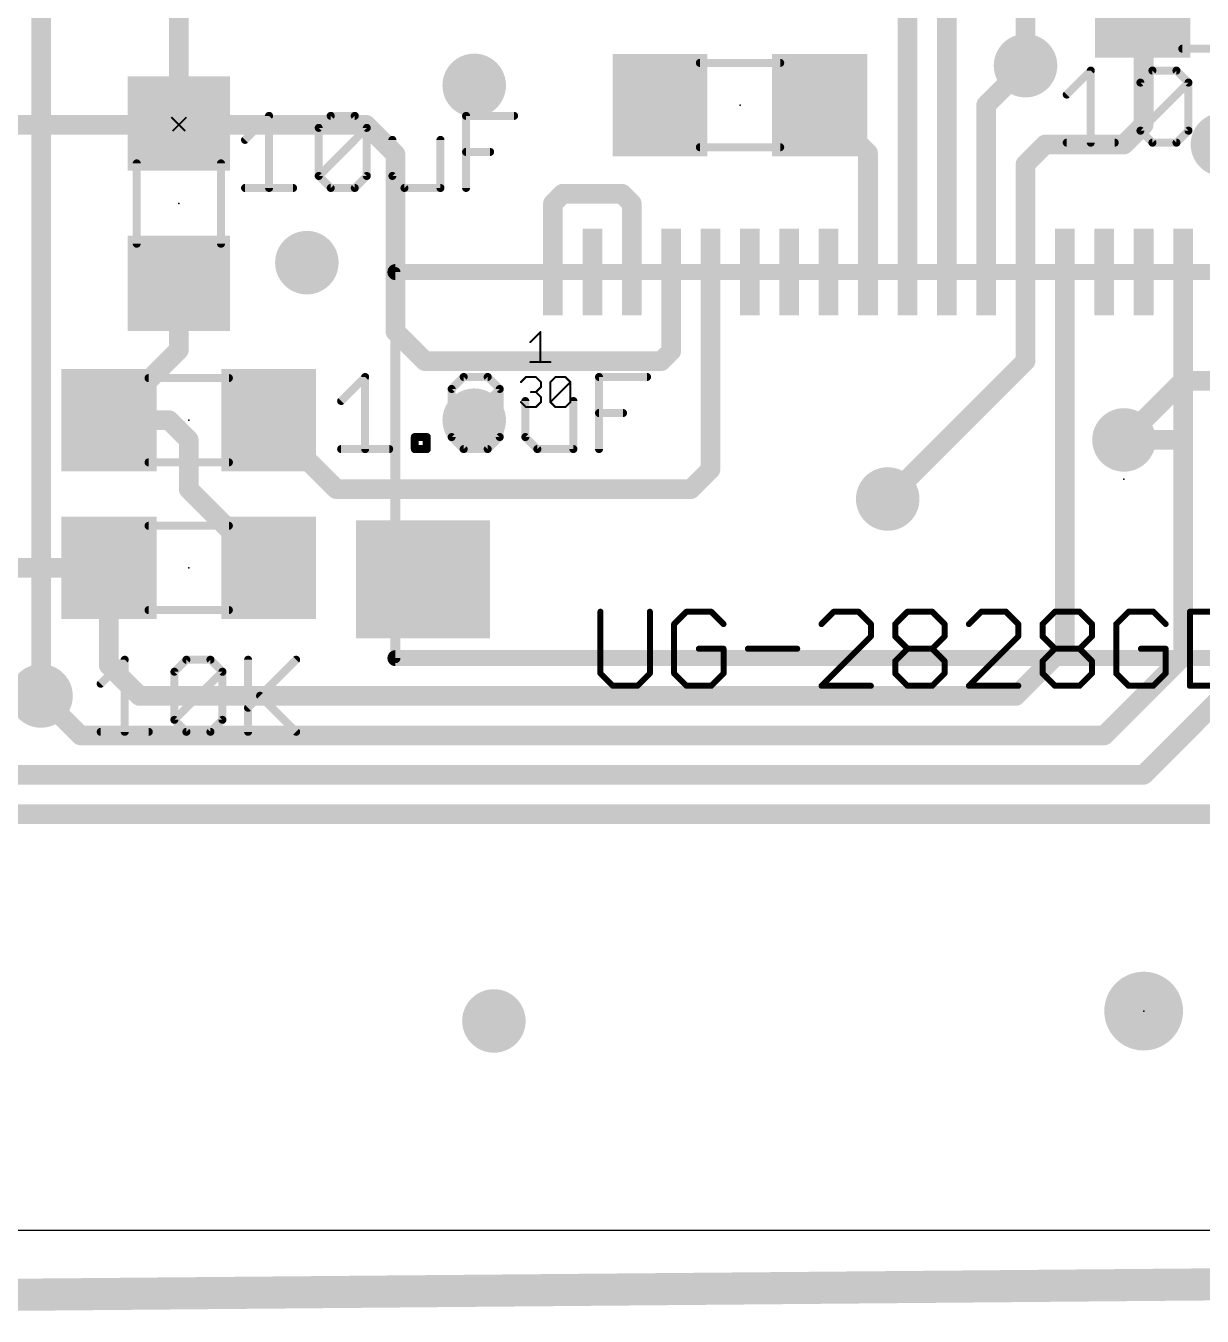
# Model space of a CAD drawing. Extents: x -22.2 to 25.3, y -18.9 to 18.8.
# Drawn here: x -13.94 to 0.99, y -18.87 to -2.49 of the extents above; entities that cross this region are included whole.
import ezdxf

# ---------------------------------------------------------------- set-up
doc = ezdxf.new("R2010")
doc.units = 0
for name, color, linetype in [('1', 12, 'CONTINUOUS'), ('16', 132, 'CONTINUOUS'), ('18', 110, 'CONTINUOUS'), ('20', 53, 'CONTINUOUS'), ('23', 40, 'CONTINUOUS'), ('27', 253, 'CONTINUOUS'), ('51', 253, 'CONTINUOUS')]:
    doc.layers.add(name, color=color, linetype=linetype)

# ---------------------------------------------------------------- blocks, each defined once
blk = doc.blocks.new('RECT')
blk.add_solid([(-0.5, -0.5), (0.5, -0.5), (-0.5, 0.5), (0.5, 0.5)])
blk = doc.blocks.new('PIE')
at = {"const_width": 0.5}
blk.add_lwpolyline([(0, -0.25, 1), (0, 0.25, 1), (0, -0.25)], format="xyb", dxfattribs=at)
blk = doc.blocks.new('ROUNDV')
at = {"const_width": 0.5}
blk.add_lwpolyline([(0, -0.25, 1), (0, 0.25, 1), (0, -0.25)], format="xyb", dxfattribs=at)

msp = doc.modelspace()

# ---------------------------------------------------------------- linework, layer by layer
at = {"layer": '1'}
for points, const_width in [([(-2.75, -5.62), (-2.75, 2)], 0.25), ([(-2.25, -5.62), (-2.25, 2)], 0.25), ([(-12, -3.734), (-12, -0.125)], 0.25), ([(0.25, -3.75), (0.25, -2.266)], 0.25), ([(-1.75, -3.5), (-1.25, -3)], 0.25), ([(-3.25, -4.109), (-3.859, -3.5)], 0.25), ([(-1.75, -5.62), (-1.75, -3.5)], 0.25), ([(-14.5, -3.75), (-12.016, -3.75)], 0.25), ([(-12.016, -3.75), (-12, -3.734)], 0.25), ([(-11.984, -3.75), (-12, -3.734)], 0.25), ([(-9.625, -3.75), (-11.984, -3.75)], 0.25), ([(-9.25, -4.125), (-9.625, -3.75)], 0.25), ([(0, -4), (0.25, -3.75)], 0.25), ([(-1.25, -4.25), (-1, -4)], 0.25), ([(-1, -4), (0, -4)], 0.25), ([(-9.25, -6.375), (-9.25, -4.125)], 0.25), ([(-3.25, -5.62), (-3.25, -4.109)], 0.25), ([(-1.25, -5.62), (-1.25, -4.25)], 0.25), ([(-7.125, -4.625), (-7.25, -4.75)], 0.25), ([(-6.375, -4.625), (-7.125, -4.625)], 0.25), ([(-6.25, -4.75), (-6.375, -4.625)], 0.25), ([(-7.25, -4.75), (-7.25, -5.62)], 0.25), ([(-6.25, -5.62), (-6.25, -4.75)], 0.25), ([(-5.75, -5.62), (-5.75, -6.625)], 0.25), ([(-5.25, -8.125), (-5.25, -5.62)], 0.25), ([(-1.25, -5.62), (-1.25, -6.75)], 0.25), ([(-0.75, -5.62), (-0.75, -10.375)], 0.25), ([(0.75, -5.62), (0.75, -7.75)], 0.25), ([(-12, -5.766), (-12, -6.609)], 0.25), ([(-8.875, -6.75), (-9.25, -6.375)], 0.25), ([(-12, -6.609), (-12.891, -7.5)], 0.25), ([(-5.75, -6.625), (-5.875, -6.75)], 0.25), ([(-5.875, -6.75), (-8.875, -6.75)], 0.25), ([(-1.25, -6.75), (-3, -8.5)], 0.25), ([(-12.125, -7.5), (-12.891, -7.5)], 0.25), ([(-11.875, -7.75), (-12.125, -7.5)], 0.25), ([(-10.859, -7.5), (-10.859, -7.516)], 0.25), ([(-10.859, -7.516), (-10, -8.375)], 0.25), ([(-11.875, -8.375), (-11.875, -7.75)], 0.25), ([(0, -7.75), (0.75, -7.75)], 0.25), ([(0.75, -7.75), (0.75, -10.5)], 0.25), ([(-5.5, -8.375), (-5.25, -8.125)], 0.25), ([(-10.875, -9.375), (-11.875, -8.375)], 0.25), ([(-10, -8.375), (-5.5, -8.375)], 0.25), ([(-12.891, -9.375), (-14.137, -9.375)], 0.25), ([(-12.891, -9.375), (-12.891, -10.609)], 0.25), ([(-10.859, -9.375), (-10.875, -9.375)], 0.25), ([(-0.75, -10.375), (-1.375, -11)], 0.25), ([(0.75, -10.5), (-0.25, -11.5)], 0.25), ([(-12.891, -10.609), (-12.5, -11)], 0.25), ([(-13.25, -11.5), (-13.75, -11)], 0.25), ([(-12.5, -11), (-4.375, -11)], 0.25), ([(-1.375, -11), (-4.375, -11)], 0.25), ([(1.25, -11), (0.25, -12)], 0.25), ([(-0.25, -11.5), (-13.25, -11.5)], 0.25), ([(0.25, -12), (-14.25, -12)], 0.25), ([(-15.75, -12.5), (4.75, -12.5)], 0.25), ([(-21.87, -18.669), (21.897, -18.288)], 0.4064)]:
    msp.add_lwpolyline(points, dxfattribs=dict(at, const_width=const_width))
at = {"layer": '1', "const_width": 0.125}
for points in [[(-1.2058, -3.0442, 1), (-1.2942, -2.9558)], [(-3.8148, -3.4558, 1), (-3.9032, -3.5442)], [(-1.6875, -3.5, 1), (-1.8125, -3.5)], [(-1.7942, -3.4558, 1), (-1.7058, -3.5442)], [(-12.0602, -3.7058, 1), (-11.9718, -3.7942)], [(-11.9558, -3.6898, 1), (-12.0442, -3.7782)], [(-12.0625, -3.734, 1), (-11.9375, -3.734)], [(-11.984, -3.6875, 1), (-11.984, -3.8125)], [(-11.9558, -3.7782, 1), (-12.0442, -3.6898)], [(-12.0282, -3.7942, 1), (-11.9398, -3.7058)], [(-12.016, -3.8125, 1), (-12.016, -3.6875)], [(-9.5808, -3.7058, 1), (-9.6692, -3.7942)], [(-9.625, -3.8125, 1), (-9.625, -3.6875)], [(0.1875, -3.75, 1), (0.3125, -3.75)], [(0.2942, -3.7942, 1), (0.2058, -3.7058)], [(-1, -3.9375, 1), (-1, -4.0625)], [(-0.9558, -4.0442, 1), (-1.0442, -3.9558)], [(-0.0442, -3.9558, 1), (0.0442, -4.0442)], [(0, -4.0625, 1), (0, -3.9375)], [(-9.1875, -4.125, 1), (-9.3125, -4.125)], [(-9.2942, -4.1692, 1), (-9.2058, -4.0808)], [(-3.1875, -4.109, 1), (-3.3125, -4.109)], [(-3.2942, -4.1532, 1), (-3.2058, -4.0648)], [(-1.1875, -4.25, 1), (-1.3125, -4.25)], [(-1.2942, -4.2058, 1), (-1.2058, -4.2942)], [(-7.125, -4.5625, 1), (-7.125, -4.6875)], [(-7.0808, -4.6692, 1), (-7.1692, -4.5808)], [(-6.3308, -4.5808, 1), (-6.4192, -4.6692)], [(-6.375, -4.6875, 1), (-6.375, -4.5625)], [(-7.1875, -4.75, 1), (-7.3125, -4.75)], [(-7.2942, -4.7058, 1), (-7.2058, -4.7942)], [(-6.1875, -4.75, 1), (-6.3125, -4.75)], [(-6.2942, -4.7942, 1), (-6.2058, -4.7058)], [(-7.3125, -5.62, 1), (-7.1875, -5.62)], [(-6.3125, -5.62, 1), (-6.1875, -5.62)], [(-5.6875, -5.62, 1), (-5.8125, -5.62)], [(-5.1875, -5.62, 1), (-5.3125, -5.62)], [(-3.3125, -5.62, 1), (-3.1875, -5.62)], [(-2.8125, -5.62, 1), (-2.6875, -5.62)], [(-2.3125, -5.62, 1), (-2.1875, -5.62)], [(-1.8125, -5.62, 1), (-1.6875, -5.62)], [(-1.1875, -5.62, 1), (-1.3125, -5.62)], [(-1.3125, -5.62, 1), (-1.1875, -5.62)], [(-0.6875, -5.62, 1), (-0.8125, -5.62)], [(0.8125, -5.62, 1), (0.6875, -5.62)], [(-11.9375, -5.766, 1), (-12.0625, -5.766)], [(-9.2058, -6.3308, 1), (-9.2942, -6.4192)], [(-9.3125, -6.375, 1), (-9.1875, -6.375)], [(-12.0625, -6.609, 1), (-11.9375, -6.609)], [(-11.9558, -6.6532, 1), (-12.0442, -6.5648)], [(-5.7058, -6.6692, 1), (-5.7942, -6.5808)], [(-8.875, -6.6875, 1), (-8.875, -6.8125)], [(-8.9192, -6.7942, 1), (-8.8308, -6.7058)], [(-5.9192, -6.7058, 1), (-5.8308, -6.7942)], [(-5.875, -6.8125, 1), (-5.875, -6.6875)], [(-5.8125, -6.625, 1), (-5.6875, -6.625)], [(-1.3125, -6.75, 1), (-1.1875, -6.75)], [(-1.2058, -6.7942, 1), (-1.2942, -6.7058)], [(-12.891, -7.4375, 1), (-12.891, -7.5625)], [(-12.9352, -7.4558, 1), (-12.8468, -7.5442)], [(-12.0808, -7.4558, 1), (-12.1692, -7.5442)], [(-12.125, -7.5625, 1), (-12.125, -7.4375)], [(-10.7965, -7.5, 1), (-10.9215, -7.5)], [(-10.8148, -7.4718, 1), (-10.9032, -7.5602)], [(-10.9215, -7.516, 1), (-10.7965, -7.516)], [(-11.8125, -7.75, 1), (-11.9375, -7.75)], [(-11.9192, -7.7942, 1), (-11.8308, -7.7058)], [(0, -7.6875, 1), (0, -7.8125)], [(0.8125, -7.75, 1), (0.6875, -7.75)], [(0.6875, -7.75, 1), (0.8125, -7.75)], [(0.75, -7.8125, 1), (0.75, -7.6875)], [(-5.2058, -8.1692, 1), (-5.2942, -8.0808)], [(-5.3125, -8.125, 1), (-5.1875, -8.125)], [(-11.8308, -8.3308, 1), (-11.9192, -8.4192)], [(-11.9375, -8.375, 1), (-11.8125, -8.375)], [(-10, -8.3125, 1), (-10, -8.4375)], [(-10.0442, -8.4192, 1), (-9.9558, -8.3308)], [(-5.5442, -8.3308, 1), (-5.4558, -8.4192)], [(-5.5, -8.4375, 1), (-5.5, -8.3125)], [(-3.0442, -8.4558, 1), (-2.9558, -8.5442)], [(-12.8285, -9.375, 1), (-12.9535, -9.375)], [(-12.891, -9.4375, 1), (-12.891, -9.3125)], [(-10.875, -9.3125, 1), (-10.875, -9.4375)], [(-10.9192, -9.4192, 1), (-10.8308, -9.3308)], [(-10.859, -9.4375, 1), (-10.859, -9.3125)], [(-0.8125, -10.375, 1), (-0.6875, -10.375)], [(-0.7058, -10.4192, 1), (-0.7942, -10.3308)], [(0.6875, -10.5, 1), (0.8125, -10.5)], [(0.7942, -10.5442, 1), (0.7058, -10.4558)], [(-12.8468, -10.5648, 1), (-12.9352, -10.6532)], [(-12.9535, -10.609, 1), (-12.8285, -10.609)], [(-13.7058, -10.9558, 1), (-13.7942, -11.0442)], [(-12.5, -10.9375, 1), (-12.5, -11.0625)], [(-12.5442, -11.0442, 1), (-12.4558, -10.9558)], [(-4.375, -10.9375, 1), (-4.375, -11.0625)], [(-4.375, -11.0625, 1), (-4.375, -10.9375)], [(-1.4192, -10.9558, 1), (-1.3308, -11.0442)], [(-1.375, -11.0625, 1), (-1.375, -10.9375)], [(-13.25, -11.4375, 1), (-13.25, -11.5625)], [(-13.2942, -11.5442, 1), (-13.2058, -11.4558)], [(-0.2942, -11.4558, 1), (-0.2058, -11.5442)], [(-0.25, -11.5625, 1), (-0.25, -11.4375)], [(0.2058, -11.9558, 1), (0.2942, -12.0442)], [(0.25, -12.0625, 1), (0.25, -11.9375)]]:
    msp.add_lwpolyline(points, format="xyb", dxfattribs=at)
at = {"layer": '16'}
for points, const_width in [([(-1.25, -3), (-1.25, 13.25)], 0.25), ([(-13.75, -11), (-13.75, 3.625)], 0.25), ([(0.75, -7), (0, -7.75)], 0.25), ([(7.75, -7), (0.75, -7)], 0.25), ([(-21.997, -18.669), (21.77, -18.288)], 0.4064)]:
    msp.add_lwpolyline(points, dxfattribs=dict(at, const_width=const_width))
at = {"layer": '16', "const_width": 0.125}
for points in [[(-1.3125, -3, 1), (-1.1875, -3)], [(0.75, -6.9375, 1), (0.75, -7.0625)], [(0.7942, -7.0442, 1), (0.7058, -6.9558)], [(-0.0442, -7.7058, 1), (0.0442, -7.7942)], [(-13.8125, -11, 1), (-13.6875, -11)]]:
    msp.add_lwpolyline(points, format="xyb", dxfattribs=at)
at = {"layer": '20'}
msp.add_line((-19.05, -17.78), (19.05, -17.78), dxfattribs=at)
at = {"layer": '23'}
for p in [(-4.875, -3.5), (-12, -4.75), (-11.875, -7.5), (0, -8.25), (-11.875, -9.375), (0.25, -15)]:
    msp.add_point(p, dxfattribs=at)
at = {"layer": '27'}
for points, const_width in [([(-0.7268, -3.3671), (-0.4217, -3.062)], 0.1016), ([(-0.4217, -3.062), (-0.4217, -3.9772)], 0.1016), ([(0.2087, -3.2146), (0.3613, -3.062)], 0.1016), ([(0.3613, -3.062), (0.6663, -3.062)], 0.1016), ([(0.6663, -3.062), (0.8189, -3.2146)], 0.1016), ([(0.2087, -3.8247), (0.2087, -3.2146)], 0.1016), ([(0.2087, -3.8247), (0.8189, -3.2146)], 0.1016), ([(0.8189, -3.2146), (0.8189, -3.8247)], 0.1016), ([(-11.1597, -3.9421), (-10.8546, -3.637)], 0.1016), ([(-10.8546, -3.637), (-10.8546, -4.5522)], 0.1016), ([(-10.2242, -3.7896), (-10.0717, -3.637)], 0.1016), ([(-10.0717, -3.637), (-9.7666, -3.637)], 0.1016), ([(-9.7666, -3.637), (-9.6141, -3.7896)], 0.1016), ([(-8.3531, -4.5522), (-8.3531, -3.637)], 0.1016), ([(-8.3531, -3.637), (-7.743, -3.637)], 0.1016), ([(-10.2242, -4.3997), (-10.2242, -3.7896)], 0.1016), ([(-10.2242, -4.3997), (-9.6141, -3.7896)], 0.1016), ([(-9.6141, -3.7896), (-9.6141, -4.3997)], 0.1016), ([(-9.2887, -3.9421), (-9.2887, -4.3997)], 0.1016), ([(-8.6785, -4.5522), (-8.6785, -3.9421)], 0.1016), ([(-0.7268, -3.9772), (-0.1167, -3.9772)], 0.1016), ([(0.3613, -3.9772), (0.2087, -3.8247)], 0.1016), ([(0.6663, -3.9772), (0.3613, -3.9772)], 0.1016), ([(0.8189, -3.8247), (0.6663, -3.9772)], 0.1016), ([(-8.3531, -4.0946), (-8.0481, -4.0946)], 0.1016), ([(-10.0717, -4.5522), (-10.2242, -4.3997)], 0.1016), ([(-9.6141, -4.3997), (-9.7666, -4.5522)], 0.1016), ([(-9.2887, -4.3997), (-9.1361, -4.5522)], 0.1016), ([(-11.1597, -4.5522), (-10.5496, -4.5522)], 0.1016), ([(-9.7666, -4.5522), (-10.0717, -4.5522)], 0.1016), ([(-9.1361, -4.5522), (-8.6785, -4.5522)], 0.1016), ([(-9.9397, -7.2561), (-9.6346, -6.951)], 0.1016), ([(-9.6346, -6.951), (-9.6346, -7.8662)], 0.1016), ([(-8.5364, -7.1036), (-8.3839, -6.951)], 0.1016), ([(-8.3839, -6.951), (-8.0788, -6.951)], 0.1016), ([(-8.0788, -6.951), (-7.9263, -7.1036)], 0.1016), ([(-6.6654, -7.8662), (-6.6654, -6.951)], 0.1016), ([(-6.6654, -6.951), (-6.0553, -6.951)], 0.1016), ([(-8.5364, -7.7137), (-8.5364, -7.1036)], 0.1016), ([(-8.5364, -7.7137), (-7.9263, -7.1036)], 0.1016), ([(-7.9263, -7.1036), (-7.9263, -7.7137)], 0.1016), ([(-7.6009, -7.2561), (-7.6009, -7.7137)], 0.1016), ([(-6.9908, -7.8662), (-6.9908, -7.2561)], 0.1016), ([(-6.6654, -7.4086), (-6.3603, -7.4086)], 0.1016), ([(-9.0042, -7.8662), (-9.0042, -7.7137)], 0.1016), ([(-9.0042, -7.7137), (-8.8517, -7.7137)], 0.1016), ([(-8.8517, -7.7137), (-8.8517, -7.8662)], 0.1016), ([(-8.3839, -7.8662), (-8.5364, -7.7137)], 0.1016), ([(-7.9263, -7.7137), (-8.0788, -7.8662)], 0.1016), ([(-7.6009, -7.7137), (-7.4484, -7.8662)], 0.1016), ([(-9.9397, -7.8662), (-9.3296, -7.8662)], 0.1016), ([(-8.8517, -7.8662), (-9.0042, -7.8662)], 0.1016), ([(-8.0788, -7.8662), (-8.3839, -7.8662)], 0.1016), ([(-7.4484, -7.8662), (-6.9908, -7.8662)], 0.1016), ([(-6.6469, -9.9303), (-6.6469, -10.7141)], 0.0762), ([(-6.0198, -10.7141), (-6.0198, -9.9303)], 0.0762), ([(-5.5546, -9.9303), (-5.7114, -10.0871)], 0.0762), ([(-5.2411, -9.9303), (-5.5546, -9.9303)], 0.0762), ([(-5.0843, -10.0871), (-5.2411, -9.9303)], 0.0762), ([(-3.6836, -9.9303), (-3.8403, -10.0871)], 0.0762), ([(-3.37, -9.9303), (-3.6836, -9.9303)], 0.0762), ([(-3.2133, -10.0871), (-3.37, -9.9303)], 0.0762), ([(-2.9048, -10.0871), (-2.7481, -9.9303)], 0.0762), ([(-2.7481, -9.9303), (-2.4345, -9.9303)], 0.0762), ([(-2.4345, -9.9303), (-2.2778, -10.0871)], 0.0762), ([(-1.8125, -9.9303), (-1.9693, -10.0871)], 0.0762), ([(-1.499, -9.9303), (-1.8125, -9.9303)], 0.0762), ([(-1.3422, -10.0871), (-1.499, -9.9303)], 0.0762), ([(-1.0338, -10.0871), (-0.877, -9.9303)], 0.0762), ([(-0.877, -9.9303), (-0.5635, -9.9303)], 0.0762), ([(-0.5635, -9.9303), (-0.4067, -10.0871)], 0.0762), ([(0.0585, -9.9303), (-0.0983, -10.0871)], 0.0762), ([(0.372, -9.9303), (0.0585, -9.9303)], 0.0762), ([(0.5288, -10.0871), (0.372, -9.9303)], 0.0762), ([(0.8373, -9.9303), (0.8373, -10.8709)], 0.0762), ([(1.3075, -9.9303), (0.8373, -9.9303)], 0.0762), ([(-5.7114, -10.0871), (-5.7114, -10.7141)], 0.0762), ([(-3.2133, -10.2438), (-3.2133, -10.0871)], 0.0762), ([(-2.9048, -10.2438), (-2.9048, -10.0871)], 0.0762), ([(-2.2778, -10.0871), (-2.2778, -10.2438)], 0.0762), ([(-1.3422, -10.2438), (-1.3422, -10.0871)], 0.0762), ([(-1.0338, -10.2438), (-1.0338, -10.0871)], 0.0762), ([(-0.4067, -10.0871), (-0.4067, -10.2438)], 0.0762), ([(-0.0983, -10.0871), (-0.0983, -10.7141)], 0.0762), ([(-3.8403, -10.8709), (-3.2133, -10.2438)], 0.0762), ([(-2.7481, -10.4006), (-2.9048, -10.2438)], 0.0762), ([(-2.2778, -10.2438), (-2.4345, -10.4006)], 0.0762), ([(-1.9693, -10.8709), (-1.3422, -10.2438)], 0.0762), ([(-0.877, -10.4006), (-1.0338, -10.2438)], 0.0762), ([(-0.4067, -10.2438), (-0.5635, -10.4006)], 0.0762), ([(-5.0843, -10.4006), (-5.3978, -10.4006)], 0.0762), ([(-5.0843, -10.7141), (-5.0843, -10.4006)], 0.0762), ([(-4.7759, -10.4006), (-4.1488, -10.4006)], 0.0762), ([(-2.9048, -10.5574), (-2.7481, -10.4006)], 0.0762), ([(-2.7481, -10.4006), (-2.4345, -10.4006)], 0.0762), ([(-2.4345, -10.4006), (-2.2778, -10.5574)], 0.0762), ([(-1.0338, -10.5574), (-0.877, -10.4006)], 0.0762), ([(-0.877, -10.4006), (-0.5635, -10.4006)], 0.0762), ([(-0.5635, -10.4006), (-0.4067, -10.5574)], 0.0762), ([(0.5288, -10.4006), (0.2153, -10.4006)], 0.0762), ([(0.5288, -10.7141), (0.5288, -10.4006)], 0.0762), ([(-12.9923, -10.8451), (-12.6872, -10.54)], 0.1016), ([(-12.6872, -10.54), (-12.6872, -11.4552)], 0.1016), ([(-12.0567, -10.6926), (-11.9042, -10.54)], 0.1016), ([(-12.0567, -11.3027), (-12.0567, -10.6926)], 0.1016), ([(-12.0567, -11.3027), (-11.4466, -10.6926)], 0.1016), ([(-11.9042, -10.54), (-11.5991, -10.54)], 0.1016), ([(-11.5991, -10.54), (-11.4466, -10.6926)], 0.1016), ([(-11.4466, -10.6926), (-11.4466, -11.3027)], 0.1016), ([(-11.1212, -10.54), (-11.1212, -11.4552)], 0.1016), ([(-11.1212, -11.1501), (-10.5111, -10.54)], 0.1016), ([(-2.9048, -10.7141), (-2.9048, -10.5574)], 0.0762), ([(-2.2778, -10.5574), (-2.2778, -10.7141)], 0.0762), ([(-1.0338, -10.7141), (-1.0338, -10.5574)], 0.0762), ([(-0.4067, -10.5574), (-0.4067, -10.7141)], 0.0762), ([(-6.6469, -10.7141), (-6.4901, -10.8709)], 0.0762), ([(-6.1766, -10.8709), (-6.0198, -10.7141)], 0.0762), ([(-5.7114, -10.7141), (-5.5546, -10.8709)], 0.0762), ([(-5.2411, -10.8709), (-5.0843, -10.7141)], 0.0762), ([(-2.7481, -10.8709), (-2.9048, -10.7141)], 0.0762), ([(-2.2778, -10.7141), (-2.4345, -10.8709)], 0.0762), ([(-0.877, -10.8709), (-1.0338, -10.7141)], 0.0762), ([(-0.4067, -10.7141), (-0.5635, -10.8709)], 0.0762), ([(-0.0983, -10.7141), (0.0585, -10.8709)], 0.0762), ([(0.372, -10.8709), (0.5288, -10.7141)], 0.0762), ([(-10.9687, -10.9976), (-10.5111, -11.4552)], 0.1016), ([(-6.4901, -10.8709), (-6.1766, -10.8709)], 0.0762), ([(-5.5546, -10.8709), (-5.2411, -10.8709)], 0.0762), ([(-3.2133, -10.8709), (-3.8403, -10.8709)], 0.0762), ([(-2.4345, -10.8709), (-2.7481, -10.8709)], 0.0762), ([(-1.3422, -10.8709), (-1.9693, -10.8709)], 0.0762), ([(-0.5635, -10.8709), (-0.877, -10.8709)], 0.0762), ([(0.0585, -10.8709), (0.372, -10.8709)], 0.0762), ([(0.8373, -10.8709), (1.3075, -10.8709)], 0.0762), ([(-11.9042, -11.4552), (-12.0567, -11.3027)], 0.1016), ([(-11.4466, -11.3027), (-11.5991, -11.4552)], 0.1016), ([(-12.9923, -11.4552), (-12.3821, -11.4552)], 0.1016), ([(-11.5991, -11.4552), (-11.9042, -11.4552)], 0.1016)]:
    msp.add_lwpolyline(points, dxfattribs=dict(at, const_width=const_width))
for points, const_width in [([(-0.3963, -3.062, 1), (-0.4471, -3.062)], 0.0508), ([(-0.4038, -3.08, 1), (-0.4397, -3.0441)], 0.0508), ([(0.3613, -3.0366, 1), (0.3613, -3.0874)], 0.0508), ([(0.3792, -3.08, 1), (0.3433, -3.0441)], 0.0508), ([(0.6843, -3.0441, 1), (0.6484, -3.08)], 0.0508), ([(0.6663, -3.0874, 1), (0.6663, -3.0366)], 0.0508), ([(0.2341, -3.2146, 1), (0.1833, -3.2146)], 0.0508), ([(0.1908, -3.1966, 1), (0.2267, -3.2325)], 0.0508), ([(0.8443, -3.2146, 1), (0.7935, -3.2146)], 0.0508), ([(0.8368, -3.2325, 1), (0.8009, -3.1966)], 0.0508), ([(0.8009, -3.2325, 1), (0.8368, -3.1966)], 0.0508), ([(-0.7447, -3.3491, 1), (-0.7088, -3.385)], 0.0508), ([(-10.8292, -3.637, 1), (-10.88, -3.637)], 0.0508), ([(-10.8367, -3.655, 1), (-10.8726, -3.6191)], 0.0508), ([(-10.0717, -3.6116, 1), (-10.0717, -3.6624)], 0.0508), ([(-10.0537, -3.655, 1), (-10.0896, -3.6191)], 0.0508), ([(-9.7486, -3.6191, 1), (-9.7846, -3.655)], 0.0508), ([(-9.7666, -3.6624, 1), (-9.7666, -3.6116)], 0.0508), ([(-8.3277, -3.637, 1), (-8.3785, -3.637)], 0.0508), ([(-8.3531, -3.6116, 1), (-8.3531, -3.6624)], 0.0508), ([(-7.743, -3.6624, 1), (-7.743, -3.6116)], 0.0508), ([(-10.1988, -3.7896, 1), (-10.2496, -3.7896)], 0.0508), ([(-10.2421, -3.7716, 1), (-10.2062, -3.8075)], 0.0508), ([(-9.5887, -3.7896, 1), (-9.6395, -3.7896)], 0.0508), ([(-9.5961, -3.8075, 1), (-9.632, -3.7716)], 0.0508), ([(-9.632, -3.8075, 1), (-9.5961, -3.7716)], 0.0508), ([(-11.1777, -3.9241, 1), (-11.1417, -3.96)], 0.0508), ([(-9.2633, -3.9421, 1), (-9.3141, -3.9421)], 0.0508), ([(-8.6531, -3.9421, 1), (-8.7039, -3.9421)], 0.0508), ([(-0.7268, -3.9518, 1), (-0.7268, -4.0026)], 0.0508), ([(-0.1167, -4.0026, 1), (-0.1167, -3.9518)], 0.0508), ([(0.1833, -3.8247, 1), (0.2341, -3.8247)], 0.0508), ([(0.2267, -3.8067, 1), (0.1908, -3.8426)], 0.0508), ([(0.1908, -3.8067, 1), (0.2267, -3.8426)], 0.0508), ([(0.3613, -3.9518, 1), (0.3613, -4.0026)], 0.0508), ([(0.6663, -4.0026, 1), (0.6663, -3.9518)], 0.0508), ([(0.7935, -3.8247, 1), (0.8443, -3.8247)], 0.0508), ([(0.8368, -3.8426, 1), (0.8009, -3.8067)], 0.0508), ([(-8.3531, -4.0692, 1), (-8.3531, -4.12)], 0.0508), ([(-8.0481, -4.12, 1), (-8.0481, -4.0692)], 0.0508), ([(-0.4471, -3.9772, 1), (-0.3963, -3.9772)], 0.0508), ([(0.3433, -3.9952, 1), (0.3792, -3.9592)], 0.0508), ([(0.6484, -3.9592, 1), (0.6843, -3.9952)], 0.0508), ([(-10.2496, -4.3997, 1), (-10.1988, -4.3997)], 0.0508), ([(-10.2062, -4.3817, 1), (-10.2421, -4.4176)], 0.0508), ([(-10.2421, -4.3817, 1), (-10.2062, -4.4176)], 0.0508), ([(-9.6395, -4.3997, 1), (-9.5887, -4.3997)], 0.0508), ([(-9.5961, -4.4176, 1), (-9.632, -4.3817)], 0.0508), ([(-9.3141, -4.3997, 1), (-9.2633, -4.3997)], 0.0508), ([(-9.2707, -4.3817, 1), (-9.3066, -4.4176)], 0.0508), ([(-11.1597, -4.5268, 1), (-11.1597, -4.5776)], 0.0508), ([(-10.88, -4.5522, 1), (-10.8292, -4.5522)], 0.0508), ([(-10.5496, -4.5776, 1), (-10.5496, -4.5268)], 0.0508), ([(-10.0717, -4.5268, 1), (-10.0717, -4.5776)], 0.0508), ([(-10.0896, -4.5702, 1), (-10.0537, -4.5342)], 0.0508), ([(-9.7846, -4.5342, 1), (-9.7486, -4.5702)], 0.0508), ([(-9.7666, -4.5776, 1), (-9.7666, -4.5268)], 0.0508), ([(-9.1361, -4.5268, 1), (-9.1361, -4.5776)], 0.0508), ([(-9.1541, -4.5702, 1), (-9.1182, -4.5342)], 0.0508), ([(-8.7039, -4.5522, 1), (-8.6531, -4.5522)], 0.0508), ([(-8.6785, -4.5776, 1), (-8.6785, -4.5268)], 0.0508), ([(-8.3785, -4.5522, 1), (-8.3277, -4.5522)], 0.0508), ([(-9.6092, -6.951, 1), (-9.66, -6.951)], 0.0508), ([(-9.6167, -6.969, 1), (-9.6526, -6.9331)], 0.0508), ([(-8.3839, -6.9256, 1), (-8.3839, -6.9764)], 0.0508), ([(-8.3659, -6.969, 1), (-8.4019, -6.9331)], 0.0508), ([(-8.0609, -6.9331, 1), (-8.0968, -6.969)], 0.0508), ([(-8.0788, -6.9764, 1), (-8.0788, -6.9256)], 0.0508), ([(-6.64, -6.951, 1), (-6.6908, -6.951)], 0.0508), ([(-6.6654, -6.9256, 1), (-6.6654, -6.9764)], 0.0508), ([(-6.0553, -6.9764, 1), (-6.0553, -6.9256)], 0.0508), ([(-8.511, -7.1036, 1), (-8.5618, -7.1036)], 0.0508), ([(-8.5544, -7.0856, 1), (-8.5185, -7.1215)], 0.0508), ([(-7.9009, -7.1036, 1), (-7.9517, -7.1036)], 0.0508), ([(-7.9083, -7.1215, 1), (-7.9443, -7.0856)], 0.0508), ([(-7.9443, -7.1215, 1), (-7.9083, -7.0856)], 0.0508), ([(-7.5755, -7.2561, 1), (-7.6263, -7.2561)], 0.0508), ([(-6.9654, -7.2561, 1), (-7.0162, -7.2561)], 0.0508), ([(-9.9577, -7.2381, 1), (-9.9217, -7.274)], 0.0508), ([(-6.6654, -7.3832, 1), (-6.6654, -7.434)], 0.0508), ([(-6.3603, -7.434, 1), (-6.3603, -7.3832)], 0.0508), ([(-8.9788, -7.7137, 1), (-9.0296, -7.7137)], 0.0508), ([(-9.0042, -7.6883, 1), (-9.0042, -7.7391)], 0.0508), ([(-8.8263, -7.7137, 1), (-8.8771, -7.7137)], 0.0508), ([(-8.8517, -7.7391, 1), (-8.8517, -7.6883)], 0.0508), ([(-8.5185, -7.6957, 1), (-8.5544, -7.7316)], 0.0508), ([(-8.5544, -7.6957, 1), (-8.5185, -7.7316)], 0.0508), ([(-8.5618, -7.7137, 1), (-8.511, -7.7137)], 0.0508), ([(-7.9517, -7.7137, 1), (-7.9009, -7.7137)], 0.0508), ([(-7.9083, -7.7316, 1), (-7.9443, -7.6957)], 0.0508), ([(-7.5829, -7.6957, 1), (-7.6189, -7.7316)], 0.0508), ([(-7.6263, -7.7137, 1), (-7.5755, -7.7137)], 0.0508), ([(-9.9397, -7.8408, 1), (-9.9397, -7.8916)], 0.0508), ([(-9.66, -7.8662, 1), (-9.6092, -7.8662)], 0.0508), ([(-9.3296, -7.8916, 1), (-9.3296, -7.8408)], 0.0508), ([(-9.0042, -7.8408, 1), (-9.0042, -7.8916)], 0.0508), ([(-9.0296, -7.8662, 1), (-8.9788, -7.8662)], 0.0508), ([(-8.8771, -7.8662, 1), (-8.8263, -7.8662)], 0.0508), ([(-8.8517, -7.8916, 1), (-8.8517, -7.8408)], 0.0508), ([(-8.3839, -7.8408, 1), (-8.3839, -7.8916)], 0.0508), ([(-8.4019, -7.8842, 1), (-8.3659, -7.8482)], 0.0508), ([(-8.0968, -7.8482, 1), (-8.0609, -7.8842)], 0.0508), ([(-8.0788, -7.8916, 1), (-8.0788, -7.8408)], 0.0508), ([(-7.4484, -7.8408, 1), (-7.4484, -7.8916)], 0.0508), ([(-7.4663, -7.8842, 1), (-7.4304, -7.8482)], 0.0508), ([(-7.0162, -7.8662, 1), (-6.9654, -7.8662)], 0.0508), ([(-6.9908, -7.8916, 1), (-6.9908, -7.8408)], 0.0508), ([(-6.6908, -7.8662, 1), (-6.64, -7.8662)], 0.0508), ([(-6.6279, -9.9303, 1), (-6.666, -9.9303)], 0.0381), ([(-6.0008, -9.9303, 1), (-6.0389, -9.9303)], 0.0381), ([(-5.5546, -9.9112, 1), (-5.5546, -9.9493)], 0.0381), ([(-5.5411, -9.9438, 1), (-5.5681, -9.9168)], 0.0381), ([(-5.2276, -9.9168, 1), (-5.2546, -9.9438)], 0.0381), ([(-5.2411, -9.9493, 1), (-5.2411, -9.9112)], 0.0381), ([(-3.6836, -9.9112, 1), (-3.6836, -9.9493)], 0.0381), ([(-3.6701, -9.9438, 1), (-3.697, -9.9168)], 0.0381), ([(-3.3566, -9.9168, 1), (-3.3835, -9.9438)], 0.0381), ([(-3.37, -9.9493, 1), (-3.37, -9.9112)], 0.0381), ([(-2.7481, -9.9112, 1), (-2.7481, -9.9493)], 0.0381), ([(-2.7346, -9.9438, 1), (-2.7615, -9.9168)], 0.0381), ([(-2.4211, -9.9168, 1), (-2.448, -9.9438)], 0.0381), ([(-2.4345, -9.9493, 1), (-2.4345, -9.9112)], 0.0381), ([(-1.8125, -9.9112, 1), (-1.8125, -9.9493)], 0.0381), ([(-1.7991, -9.9438, 1), (-1.826, -9.9168)], 0.0381), ([(-1.4855, -9.9168, 1), (-1.5125, -9.9438)], 0.0381), ([(-1.499, -9.9493, 1), (-1.499, -9.9112)], 0.0381), ([(-0.877, -9.9112, 1), (-0.877, -9.9493)], 0.0381), ([(-0.8636, -9.9438, 1), (-0.8905, -9.9168)], 0.0381), ([(-0.55, -9.9168, 1), (-0.577, -9.9438)], 0.0381), ([(-0.5635, -9.9493, 1), (-0.5635, -9.9112)], 0.0381), ([(0.0585, -9.9112, 1), (0.0585, -9.9493)], 0.0381), ([(0.072, -9.9438, 1), (0.045, -9.9168)], 0.0381), ([(0.3855, -9.9168, 1), (0.3586, -9.9438)], 0.0381), ([(0.372, -9.9493, 1), (0.372, -9.9112)], 0.0381), ([(0.8373, -9.9112, 1), (0.8373, -9.9493)], 0.0381), ([(0.8563, -9.9303, 1), (0.8182, -9.9303)], 0.0381), ([(-5.6923, -10.0871, 1), (-5.7304, -10.0871)], 0.0381), ([(-5.7249, -10.0736, 1), (-5.6979, -10.1005)], 0.0381), ([(-5.0978, -10.1005, 1), (-5.0708, -10.0736)], 0.0381), ([(-3.8538, -10.0736, 1), (-3.8269, -10.1005)], 0.0381), ([(-3.1942, -10.0871, 1), (-3.2323, -10.0871)], 0.0381), ([(-3.2267, -10.1005, 1), (-3.1998, -10.0736)], 0.0381), ([(-2.8858, -10.0871, 1), (-2.9239, -10.0871)], 0.0381), ([(-2.9183, -10.0736, 1), (-2.8914, -10.1005)], 0.0381), ([(-2.2587, -10.0871, 1), (-2.2968, -10.0871)], 0.0381), ([(-2.2912, -10.1005, 1), (-2.2643, -10.0736)], 0.0381), ([(-1.9828, -10.0736, 1), (-1.9558, -10.1005)], 0.0381), ([(-1.3232, -10.0871, 1), (-1.3613, -10.0871)], 0.0381), ([(-1.3557, -10.1005, 1), (-1.3288, -10.0736)], 0.0381), ([(-1.0473, -10.0736, 1), (-1.0203, -10.1005)], 0.0381), ([(-1.0147, -10.0871, 1), (-1.0528, -10.0871)], 0.0381), ([(-0.3877, -10.0871, 1), (-0.4258, -10.0871)], 0.0381), ([(-0.4202, -10.1005, 1), (-0.3932, -10.0736)], 0.0381), ([(-0.0792, -10.0871, 1), (-0.1173, -10.0871)], 0.0381), ([(-0.1117, -10.0736, 1), (-0.0848, -10.1005)], 0.0381), ([(0.5153, -10.1005, 1), (0.5423, -10.0736)], 0.0381), ([(-3.2323, -10.2438, 1), (-3.1942, -10.2438)], 0.0381), ([(-3.1998, -10.2573, 1), (-3.2267, -10.2304)], 0.0381), ([(-2.9239, -10.2438, 1), (-2.8858, -10.2438)], 0.0381), ([(-2.8914, -10.2304, 1), (-2.9183, -10.2573)], 0.0381), ([(-2.2968, -10.2438, 1), (-2.2587, -10.2438)], 0.0381), ([(-2.2643, -10.2573, 1), (-2.2912, -10.2304)], 0.0381), ([(-1.3613, -10.2438, 1), (-1.3232, -10.2438)], 0.0381), ([(-1.3288, -10.2573, 1), (-1.3557, -10.2304)], 0.0381), ([(-1.0203, -10.2304, 1), (-1.0473, -10.2573)], 0.0381), ([(-1.0528, -10.2438, 1), (-1.0147, -10.2438)], 0.0381), ([(-0.4258, -10.2438, 1), (-0.3877, -10.2438)], 0.0381), ([(-0.3932, -10.2573, 1), (-0.4202, -10.2304)], 0.0381), ([(-5.3978, -10.3816, 1), (-5.3978, -10.4197)], 0.0381), ([(-5.0653, -10.4006, 1), (-5.1034, -10.4006)], 0.0381), ([(-5.0843, -10.4197, 1), (-5.0843, -10.3816)], 0.0381), ([(-4.7759, -10.3816, 1), (-4.7759, -10.4197)], 0.0381), ([(-4.1488, -10.4197, 1), (-4.1488, -10.3816)], 0.0381), ([(-2.7481, -10.3816, 1), (-2.7481, -10.4197)], 0.0381), ([(-2.7615, -10.4141, 1), (-2.7346, -10.3871)], 0.0381), ([(-2.7346, -10.4141, 1), (-2.7615, -10.3871)], 0.0381), ([(-2.4211, -10.3871, 1), (-2.448, -10.4141)], 0.0381), ([(-2.448, -10.3871, 1), (-2.4211, -10.4141)], 0.0381), ([(-2.4345, -10.4197, 1), (-2.4345, -10.3816)], 0.0381), ([(-0.877, -10.3816, 1), (-0.877, -10.4197)], 0.0381), ([(-0.8905, -10.4141, 1), (-0.8636, -10.3871)], 0.0381), ([(-0.8636, -10.4141, 1), (-0.8905, -10.3871)], 0.0381), ([(-0.55, -10.3871, 1), (-0.577, -10.4141)], 0.0381), ([(-0.577, -10.3871, 1), (-0.55, -10.4141)], 0.0381), ([(-0.5635, -10.4197, 1), (-0.5635, -10.3816)], 0.0381), ([(0.2153, -10.3816, 1), (0.2153, -10.4197)], 0.0381), ([(0.5479, -10.4006, 1), (0.5098, -10.4006)], 0.0381), ([(0.5288, -10.4197, 1), (0.5288, -10.3816)], 0.0381), ([(-12.6618, -10.54, 1), (-12.7126, -10.54)], 0.0508), ([(-12.6692, -10.558, 1), (-12.7052, -10.5221)], 0.0508), ([(-12.0313, -10.6926, 1), (-12.0821, -10.6926)], 0.0508), ([(-11.9042, -10.5146, 1), (-11.9042, -10.5654)], 0.0508), ([(-11.8862, -10.558, 1), (-11.9222, -10.5221)], 0.0508), ([(-11.5812, -10.5221, 1), (-11.6171, -10.558)], 0.0508), ([(-11.5991, -10.5654, 1), (-11.5991, -10.5146)], 0.0508), ([(-11.4212, -10.6926, 1), (-11.472, -10.6926)], 0.0508), ([(-11.4287, -10.7105, 1), (-11.4646, -10.6746)], 0.0508), ([(-11.0958, -10.54, 1), (-11.1466, -10.54)], 0.0508), ([(-10.4931, -10.558, 1), (-10.5291, -10.5221)], 0.0508), ([(-2.8858, -10.5574, 1), (-2.9239, -10.5574)], 0.0381), ([(-2.9183, -10.5439, 1), (-2.8914, -10.5708)], 0.0381), ([(-2.2587, -10.5574, 1), (-2.2968, -10.5574)], 0.0381), ([(-2.2912, -10.5708, 1), (-2.2643, -10.5439)], 0.0381), ([(-1.0473, -10.5439, 1), (-1.0203, -10.5708)], 0.0381), ([(-1.0147, -10.5574, 1), (-1.0528, -10.5574)], 0.0381), ([(-0.3877, -10.5574, 1), (-0.4258, -10.5574)], 0.0381), ([(-0.4202, -10.5708, 1), (-0.3932, -10.5439)], 0.0381), ([(-13.0102, -10.8271, 1), (-12.9743, -10.863)], 0.0508), ([(-12.0747, -10.6746, 1), (-12.0388, -10.7105)], 0.0508), ([(-11.4646, -10.7105, 1), (-11.4287, -10.6746)], 0.0508), ([(-6.666, -10.7141, 1), (-6.6279, -10.7141)], 0.0381), ([(-6.6334, -10.7007, 1), (-6.6604, -10.7276)], 0.0381), ([(-6.0389, -10.7141, 1), (-6.0008, -10.7141)], 0.0381), ([(-6.0064, -10.7276, 1), (-6.0333, -10.7007)], 0.0381), ([(-5.6979, -10.7007, 1), (-5.7249, -10.7276)], 0.0381), ([(-5.7304, -10.7141, 1), (-5.6923, -10.7141)], 0.0381), ([(-5.1034, -10.7141, 1), (-5.0653, -10.7141)], 0.0381), ([(-5.0708, -10.7276, 1), (-5.0978, -10.7007)], 0.0381), ([(-2.9239, -10.7141, 1), (-2.8858, -10.7141)], 0.0381), ([(-2.8914, -10.7007, 1), (-2.9183, -10.7276)], 0.0381), ([(-2.2968, -10.7141, 1), (-2.2587, -10.7141)], 0.0381), ([(-2.2643, -10.7276, 1), (-2.2912, -10.7007)], 0.0381), ([(-1.0203, -10.7007, 1), (-1.0473, -10.7276)], 0.0381), ([(-1.0528, -10.7141, 1), (-1.0147, -10.7141)], 0.0381), ([(-0.4258, -10.7141, 1), (-0.3877, -10.7141)], 0.0381), ([(-0.3932, -10.7276, 1), (-0.4202, -10.7007)], 0.0381), ([(-0.0848, -10.7007, 1), (-0.1117, -10.7276)], 0.0381), ([(-0.1173, -10.7141, 1), (-0.0792, -10.7141)], 0.0381), ([(0.5098, -10.7141, 1), (0.5479, -10.7141)], 0.0381), ([(0.5423, -10.7276, 1), (0.5153, -10.7007)], 0.0381), ([(-10.9507, -10.9796, 1), (-10.9867, -11.0156)], 0.0508), ([(-6.4901, -10.8519, 1), (-6.4901, -10.89)], 0.0381), ([(-6.5036, -10.8844, 1), (-6.4767, -10.8574)], 0.0381), ([(-6.1901, -10.8574, 1), (-6.1631, -10.8844)], 0.0381), ([(-6.1766, -10.89, 1), (-6.1766, -10.8519)], 0.0381), ([(-5.5546, -10.8519, 1), (-5.5546, -10.89)], 0.0381), ([(-5.5681, -10.8844, 1), (-5.5411, -10.8574)], 0.0381), ([(-5.2546, -10.8574, 1), (-5.2276, -10.8844)], 0.0381), ([(-5.2411, -10.89, 1), (-5.2411, -10.8519)], 0.0381), ([(-3.8538, -10.8574, 1), (-3.8269, -10.8844)], 0.0381), ([(-3.8403, -10.8519, 1), (-3.8403, -10.89)], 0.0381), ([(-3.2133, -10.89, 1), (-3.2133, -10.8519)], 0.0381), ([(-2.7481, -10.8519, 1), (-2.7481, -10.89)], 0.0381), ([(-2.7615, -10.8844, 1), (-2.7346, -10.8574)], 0.0381), ([(-2.448, -10.8574, 1), (-2.4211, -10.8844)], 0.0381), ([(-2.4345, -10.89, 1), (-2.4345, -10.8519)], 0.0381), ([(-1.9693, -10.8519, 1), (-1.9693, -10.89)], 0.0381), ([(-1.9828, -10.8574, 1), (-1.9558, -10.8844)], 0.0381), ([(-1.3422, -10.89, 1), (-1.3422, -10.8519)], 0.0381), ([(-0.877, -10.8519, 1), (-0.877, -10.89)], 0.0381), ([(-0.8905, -10.8844, 1), (-0.8636, -10.8574)], 0.0381), ([(-0.577, -10.8574, 1), (-0.55, -10.8844)], 0.0381), ([(-0.5635, -10.89, 1), (-0.5635, -10.8519)], 0.0381), ([(0.0585, -10.8519, 1), (0.0585, -10.89)], 0.0381), ([(0.045, -10.8844, 1), (0.072, -10.8574)], 0.0381), ([(0.3586, -10.8574, 1), (0.3855, -10.8844)], 0.0381), ([(0.372, -10.89, 1), (0.372, -10.8519)], 0.0381), ([(0.8373, -10.8519, 1), (0.8373, -10.89)], 0.0381), ([(0.8182, -10.8709, 1), (0.8563, -10.8709)], 0.0381), ([(-11.1392, -11.1322, 1), (-11.1033, -11.1681)], 0.0508), ([(-12.0388, -11.2847, 1), (-12.0747, -11.3206)], 0.0508), ([(-12.0747, -11.2847, 1), (-12.0388, -11.3206)], 0.0508), ([(-12.0821, -11.3027, 1), (-12.0313, -11.3027)], 0.0508), ([(-11.472, -11.3027, 1), (-11.4212, -11.3027)], 0.0508), ([(-11.4287, -11.3206, 1), (-11.4646, -11.2847)], 0.0508), ([(-12.9923, -11.4298, 1), (-12.9923, -11.4806)], 0.0508), ([(-12.7126, -11.4552, 1), (-12.6618, -11.4552)], 0.0508), ([(-12.3821, -11.4806, 1), (-12.3821, -11.4298)], 0.0508), ([(-11.9042, -11.4298, 1), (-11.9042, -11.4806)], 0.0508), ([(-11.9222, -11.4732, 1), (-11.8862, -11.4372)], 0.0508), ([(-11.6171, -11.4372, 1), (-11.5812, -11.4732)], 0.0508), ([(-11.5991, -11.4806, 1), (-11.5991, -11.4298)], 0.0508), ([(-11.1466, -11.4552, 1), (-11.0958, -11.4552)], 0.0508), ([(-10.5291, -11.4732, 1), (-10.4931, -11.4372)], 0.0508)]:
    msp.add_lwpolyline(points, format="xyb", dxfattribs=dict(at, const_width=const_width))
at = {"layer": '51'}
for points, const_width in [([(1.76, -2.785), (0.74, -2.785)], 0.1016), ([(-5.385, -2.965), (-4.365, -2.965)], 0.1016), ([(-5.385, -4.035), (-4.365, -4.035)], 0.1016), ([(-12.535, -4.24), (-12.535, -5.26)], 0.1016), ([(-11.465, -4.24), (-11.465, -5.26)], 0.1016), ([(-9.25, -5.62), (9.25, -5.62)], 0.2032), ([(-9.25, -10.52), (-9.25, -5.62)], 0.127), ([(-7.537, -6.508), (-7.4099, -6.3809)], 0.0254), ([(-7.4099, -6.3809), (-7.4099, -6.7622)], 0.0254), ([(-7.537, -6.7622), (-7.2828, -6.7622)], 0.0254), ([(-11.365, -6.965), (-12.385, -6.965)], 0.1016), ([(-7.6572, -7.0159), (-7.5937, -6.9524)], 0.0254), ([(-7.5937, -6.9524), (-7.4666, -6.9524)], 0.0254), ([(-7.4666, -6.9524), (-7.403, -7.0159)], 0.0254), ([(-7.403, -7.0159), (-7.403, -7.0795)], 0.0254), ([(-7.283, -7.0159), (-7.2195, -6.9524)], 0.0254), ([(-7.283, -7.2701), (-7.283, -7.0159)], 0.0254), ([(-7.283, -7.2701), (-7.0288, -7.0159)], 0.0254), ([(-7.2195, -6.9524), (-7.0923, -6.9524)], 0.0254), ([(-7.0923, -6.9524), (-7.0288, -7.0159)], 0.0254), ([(-7.0288, -7.0159), (-7.0288, -7.2701)], 0.0254), ([(-7.4666, -7.143), (-7.5301, -7.143)], 0.0254), ([(-7.403, -7.0795), (-7.4666, -7.143)], 0.0254), ([(-7.4666, -7.143), (-7.403, -7.2066)], 0.0254), ([(-7.403, -7.2066), (-7.403, -7.2701)], 0.0254), ([(-7.5937, -7.3337), (-7.6572, -7.2701)], 0.0254), ([(-7.4666, -7.3337), (-7.5937, -7.3337)], 0.0254), ([(-7.403, -7.2701), (-7.4666, -7.3337)], 0.0254), ([(-7.2195, -7.3337), (-7.283, -7.2701)], 0.0254), ([(-7.0923, -7.3337), (-7.2195, -7.3337)], 0.0254), ([(-7.0288, -7.2701), (-7.0923, -7.3337)], 0.0254), ([(-11.365, -8.035), (-12.385, -8.035)], 0.1016), ([(-11.365, -8.84), (-12.385, -8.84)], 0.1016), ([(-11.365, -9.91), (-12.385, -9.91)], 0.1016), ([(-9.25, -10.52), (9.25, -10.52)], 0.2032)]:
    msp.add_lwpolyline(points, dxfattribs=dict(at, const_width=const_width))
for points, const_width in [([(0.74, -2.7596, 1), (0.74, -2.8104)], 0.0508), ([(-5.385, -2.9396, 1), (-5.385, -2.9904)], 0.0508), ([(-4.365, -2.9904, 1), (-4.365, -2.9396)], 0.0508), ([(-5.385, -4.0096, 1), (-5.385, -4.0604)], 0.0508), ([(-4.365, -4.0604, 1), (-4.365, -4.0096)], 0.0508), ([(-12.5096, -4.24, 1), (-12.5604, -4.24)], 0.0508), ([(-11.4396, -4.24, 1), (-11.4904, -4.24)], 0.0508), ([(-12.5604, -5.26, 1), (-12.5096, -5.26)], 0.0508), ([(-11.4904, -5.26, 1), (-11.4396, -5.26)], 0.0508), ([(-9.25, -5.5692, 1), (-9.25, -5.6708)], 0.1016), ([(-9.2182, -5.62, 1), (-9.2818, -5.62)], 0.0635), ([(-7.4036, -6.3809, 1), (-7.4163, -6.3809)], 0.0127), ([(-7.4054, -6.3854, 1), (-7.4144, -6.3764)], 0.0127), ([(-7.5415, -6.5035, 1), (-7.5325, -6.5125)], 0.0127), ([(-7.537, -6.7558, 1), (-7.537, -6.7686)], 0.0127), ([(-7.4163, -6.7622, 1), (-7.4036, -6.7622)], 0.0127), ([(-7.2828, -6.7686, 1), (-7.2828, -6.7558)], 0.0127), ([(-12.385, -6.9396, 1), (-12.385, -6.9904)], 0.0508), ([(-11.365, -6.9904, 1), (-11.365, -6.9396)], 0.0508), ([(-7.6617, -7.0114, 1), (-7.6527, -7.0204)], 0.0127), ([(-7.5937, -6.946, 1), (-7.5937, -6.9587)], 0.0127), ([(-7.5892, -6.9569, 1), (-7.5982, -6.9479)], 0.0127), ([(-7.4621, -6.9479, 1), (-7.471, -6.9569)], 0.0127), ([(-7.4666, -6.9587, 1), (-7.4666, -6.946)], 0.0127), ([(-7.3967, -7.0159, 1), (-7.4094, -7.0159)], 0.0127), ([(-7.4075, -7.0204, 1), (-7.3985, -7.0114)], 0.0127), ([(-7.2767, -7.0159, 1), (-7.2894, -7.0159)], 0.0127), ([(-7.2875, -7.0114, 1), (-7.2785, -7.0204)], 0.0127), ([(-7.2195, -6.946, 1), (-7.2195, -6.9587)], 0.0127), ([(-7.215, -6.9569, 1), (-7.2239, -6.9479)], 0.0127), ([(-7.0879, -6.9479, 1), (-7.0968, -6.9569)], 0.0127), ([(-7.0923, -6.9587, 1), (-7.0923, -6.946)], 0.0127), ([(-7.0224, -7.0159, 1), (-7.0351, -7.0159)], 0.0127), ([(-7.0243, -7.0204, 1), (-7.0333, -7.0114)], 0.0127), ([(-7.0333, -7.0204, 1), (-7.0243, -7.0114)], 0.0127), ([(-7.5301, -7.1367, 1), (-7.5301, -7.1494)], 0.0127), ([(-7.4621, -7.1385, 1), (-7.471, -7.1475)], 0.0127), ([(-7.471, -7.1385, 1), (-7.4621, -7.1475)], 0.0127), ([(-7.4666, -7.1494, 1), (-7.4666, -7.1367)], 0.0127), ([(-7.4094, -7.0795, 1), (-7.3967, -7.0795)], 0.0127), ([(-7.3967, -7.2066, 1), (-7.4094, -7.2066)], 0.0127), ([(-7.3985, -7.084, 1), (-7.4075, -7.075)], 0.0127), ([(-7.4075, -7.2111, 1), (-7.3985, -7.2021)], 0.0127), ([(-7.6527, -7.2657, 1), (-7.6617, -7.2746)], 0.0127), ([(-7.5937, -7.3274, 1), (-7.5937, -7.3401)], 0.0127), ([(-7.5982, -7.3382, 1), (-7.5892, -7.3292)], 0.0127), ([(-7.471, -7.3292, 1), (-7.4621, -7.3382)], 0.0127), ([(-7.4666, -7.3401, 1), (-7.4666, -7.3274)], 0.0127), ([(-7.4094, -7.2701, 1), (-7.3967, -7.2701)], 0.0127), ([(-7.3985, -7.2746, 1), (-7.4075, -7.2657)], 0.0127), ([(-7.2785, -7.2657, 1), (-7.2875, -7.2746)], 0.0127), ([(-7.2875, -7.2657, 1), (-7.2785, -7.2746)], 0.0127), ([(-7.2894, -7.2701, 1), (-7.2767, -7.2701)], 0.0127), ([(-7.2195, -7.3274, 1), (-7.2195, -7.3401)], 0.0127), ([(-7.2239, -7.3382, 1), (-7.215, -7.3292)], 0.0127), ([(-7.0968, -7.3292, 1), (-7.0879, -7.3382)], 0.0127), ([(-7.0923, -7.3401, 1), (-7.0923, -7.3274)], 0.0127), ([(-7.0351, -7.2701, 1), (-7.0224, -7.2701)], 0.0127), ([(-7.0243, -7.2746, 1), (-7.0333, -7.2657)], 0.0127), ([(-12.385, -8.0096, 1), (-12.385, -8.0604)], 0.0508), ([(-11.365, -8.0604, 1), (-11.365, -8.0096)], 0.0508), ([(-12.385, -8.8146, 1), (-12.385, -8.8654)], 0.0508), ([(-11.365, -8.8654, 1), (-11.365, -8.8146)], 0.0508), ([(-12.385, -9.8846, 1), (-12.385, -9.9354)], 0.0508), ([(-11.365, -9.9354, 1), (-11.365, -9.8846)], 0.0508), ([(-9.25, -10.4692, 1), (-9.25, -10.5708)], 0.1016), ([(-9.2818, -10.52, 1), (-9.2182, -10.52)], 0.0635)]:
    msp.add_lwpolyline(points, format="xyb", dxfattribs=dict(at, const_width=const_width))

# ---------------------------------------------------------------- block references
at = {"layer": '1', "xscale": 1.2, "yscale": 1.3}
for p, rotation in [((0.234, -2.25), 180), ((-12, -3.734), 270), ((-12, -5.766), 270), ((-12.891, -7.5), 180), ((-10.859, -7.5), 180), ((-12.891, -9.375), 180), ((-10.859, -9.375), 180)]:
    msp.add_blockref('RECT', p, dxfattribs=dict(at, rotation=rotation))
at = {"layer": '1'}
for p, xscale, yscale in [((-5.891, -3.5), 1.2, 1.3), ((-3.859, -3.5), 1.2, 1.3), ((-7.25, -5.62), 0.25, 1.1), ((-6.75, -5.62), 0.25, 1.1), ((-6.25, -5.62), 0.25, 1.1), ((-5.75, -5.62), 0.25, 1.1), ((-5.25, -5.62), 0.25, 1.1), ((-4.75, -5.62), 0.25, 1.1), ((-4.25, -5.62), 0.25, 1.1), ((-3.75, -5.62), 0.25, 1.1), ((-3.25, -5.62), 0.25, 1.1), ((-2.75, -5.62), 0.25, 1.1), ((-2.25, -5.62), 0.25, 1.1), ((-1.75, -5.62), 0.25, 1.1), ((-1.25, -5.62), 0.25, 1.1), ((-0.75, -5.62), 0.25, 1.1), ((-0.25, -5.62), 0.25, 1.1), ((0.25, -5.62), 0.25, 1.1), ((0.75, -5.62), 0.25, 1.1), ((-8.9, -9.52), 1.7, 1.5)]:
    msp.add_blockref('RECT', p, dxfattribs=dict(at, xscale=xscale, yscale=yscale))
msp.add_blockref('PIE', (0.25, -15), dxfattribs=at)
at = {"layer": '18', "xscale": 0.8064, "yscale": 0.8064}
for p in [(-1.25, -3), (-1.25, -3), (-8.25, -3.25), (-8.25, -3.25), (1.25, -4), (1.25, -4), (-10.375, -5.5), (-10.375, -5.5), (-8.25, -7.5), (-8.25, -7.5), (0, -7.75), (0, -7.75), (-3, -8.5), (-3, -8.5), (-13.75, -11), (-13.75, -11), (-8, -15.125), (-8, -15.125)]:
    msp.add_blockref('ROUNDV', p, dxfattribs=at)
at = {"layer": '51', "yscale": 1.3}
for p, xscale, rotation in [((0.5468, -2.25), 0.5936, 180), ((-12, -4.0416), 0.5832, 270), ((-12, -5.4532), 0.5936, 270), ((-12.5782, -7.5), 0.5936, 180), ((-11.1666, -7.5), 0.5832, 180), ((-12.5782, -9.375), 0.5936, 180), ((-11.1666, -9.375), 0.5832, 180)]:
    msp.add_blockref('RECT', p, dxfattribs=dict(at, xscale=xscale, rotation=rotation))
for p, xscale in [((-5.5834, -3.5), 0.5832), ((-4.1718, -3.5), 0.5936)]:
    msp.add_blockref('RECT', p, dxfattribs=dict(at, xscale=xscale))

doc.saveas('drawing.dxf')
